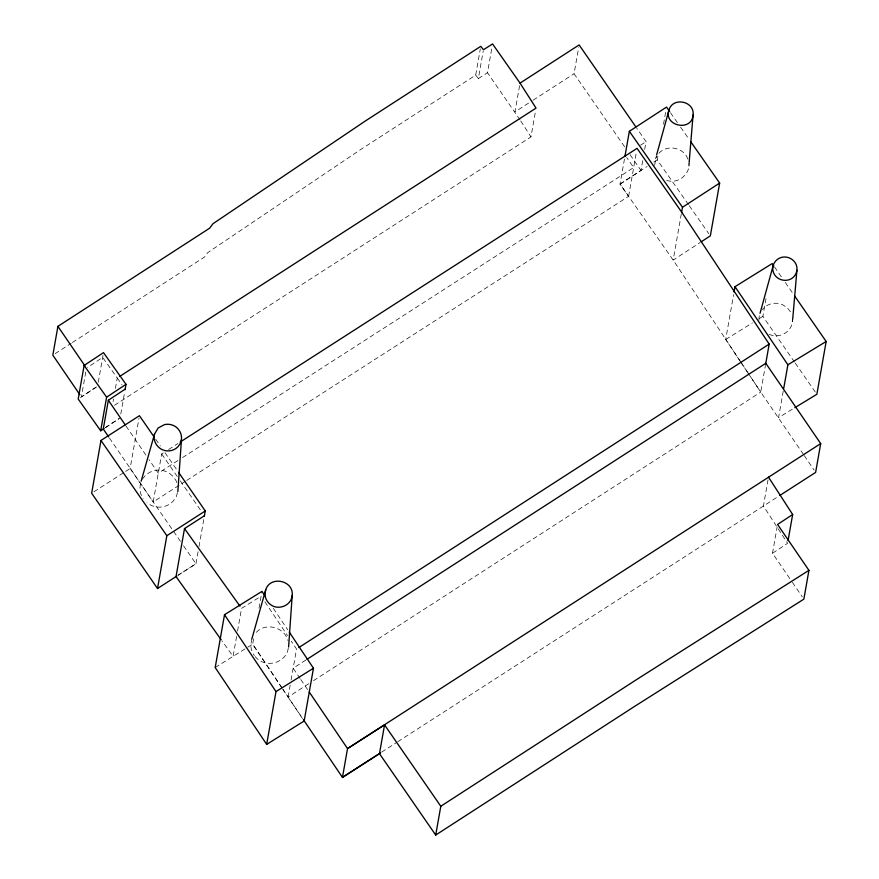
<?xml version="1.0" encoding="UTF-8"?>
<svg xmlns="http://www.w3.org/2000/svg" width="879" height="879" viewBox="0 0 879 879"><rect width="100%" height="100%" fill="white"/><g stroke="black" fill="none" stroke-linecap="round" stroke-linejoin="round"><path stroke-width="0.66" stroke-dasharray="4.39 3.3" d="M654.613 165.274L656.239 156.242M666.743 180.36C678.203 184.513 690.531 174.009 689.169 162.088M792.473 321.78L792.715 319.077M140.42 483.813L139.86 488.735L140.651 493.668L143.09 498.767M85.768 372.059L81.384 396.923L96.492 386.936M98.261 382.299L103.019 355.314M113.094 401.549L113.556 398.934M115.402 388.463L117.248 377.992L102.645 357.423L87.537 367.411M120.775 414.009L124.697 391.748M180.47 541.343L130.125 468.507L138.97 418.349M185.524 481.187L153.21 501.953L161.681 453.949L163.988 452.465M198.072 551.748L195.962 563.758L177.877 575.404M198.984 546.595L203.95 518.423M236.616 636.363L233.089 656.371L221.991 640.857M237.55 631.034L241.549 608.367L261.129 596.171M253.602 638.835L252.669 644.164L282.049 688.048M259.008 608.169L261.975 591.369M290.191 685.049L288.081 697.047L302.629 718.55M291.081 680.027L296.542 649.054L291.268 641.176M72.375 342.513L204.554 256.998L207.894 252.515L360.247 149.815L475.693 75.133L480.308 48.949M475.693 75.133L478.363 78.561L483.208 51.07M520.049 119.863L487.482 72.748L492.097 46.565M519.577 85.724L514.962 111.908L532.004 100.898M114.479 405.296L530.96 136.904L535.575 110.732M624.628 146.815L574.053 73.737L578.668 47.554M186.678 480.439L628.606 196.358L620.047 184.096L625.123 155.297M628.606 196.358L636.594 151.023M741.096 362.5L673.171 260.074L620.047 184.096L640.978 170.427L642.824 159.956M644.67 149.474L646.054 141.629L636.715 128.136M688.466 204.576L657.217 159.89L657.921 155.924M663.502 124.247L666.062 109.721M681.324 213.872L673.171 260.074L700.211 242.461M739.854 360.742L725.702 339.47L733.613 294.597M794.495 362.005L762.873 316.363L766.136 297.882M803.527 454.498L760.72 392.089L765.422 365.422M783.233 391.177L778.585 417.58L793.66 408.405M768.037 479.791L763.422 505.974L787.584 543.299L772.509 553.254L791.627 581.239M772.509 553.254L777.124 527.07M251.844 638.967L250.812 644.648A18.997 18.393 10 0 0 254.35 655.591M288.257 648.262C286.532 661.469 269.523 667.622 259.019 660.096A18.997 18.393 10 0 1 255.141 656.602M177.514 492.592L176.218 496.822L172.965 501.382A19.019 18.415 10 0 1 157.473 507.073L151.891 505.766L146.947 502.876M655.514 158.835L656.932 155.913M142.365 479.187L145.529 475.264L149.628 472.331L154.429 470.562A19.426 18.822 10 0 1 169.284 473.188L173.174 476.495L176.086 480.67L177.437 484.911M256.305 632.331C265.711 622.002 284.719 627.287 288.059 640.736M658.909 153.298C666.985 144.068 683.961 147.419 687.817 159.066M80.483 397.539L96.426 386.98M105.249 427.754L118.94 418.69M105.513 427.568L120.082 417.932M640.549 145.222L646.054 141.629M620.047 184.096L647.087 166.494M653.844 162.088L657.217 159.89M55.135 353.666L71.221 343.249M533.146 100.162L574.053 73.737M305.837 660.063L293.157 668.249L300.047 678.434M308.826 683.664L288.081 697.047L282.807 689.169M313.44 680.687L760.72 392.089L750.15 376.157M93.932 491.79L124.466 472.144M125.598 471.419L130.125 468.507M168.603 449.499L177.833 443.565M177.91 460.541L158.286 473.155L149.067 459.695M182.524 457.574L633.682 167.559L626.683 157.528M178.25 575.152L195.962 563.758L183.524 545.771M381.673 752.105L396.704 742.425M397.813 741.689L777.541 496.943M478.363 78.561L487.482 72.748M725.702 339.47L752.424 322.868M759.39 318.528L762.873 316.363M215.19 667.524L252.669 644.164L282.192 688.246M769.114 334.328C775.41 337.217 783.057 335.679 788.013 330.933A16.954 16.426 10 0 0 792.605 319.209M790.485 311.814L787.221 307.727L782.793 304.859A16.536 16.02 10 0 0 771.905 303.618A17.042 16.503 10 0 0 762.346 309.595M117.248 377.992L121.994 384.672M670.435 112.677L677.467 122.73M680.588 127.202L689.191 139.486M689.257 205.697L708.782 233.627M774.498 266.908L782.211 278.039M785.299 282.489L793.012 293.619M795.264 363.115L815.316 392.067M630.078 154.682L640.978 170.427M155.704 439.236L160.341 445.961M164.988 452.685L178.162 471.737M161.681 453.949L177.217 476.429M180.327 480.923L201.313 511.259M126.027 426.04L146.002 455.201M109.414 438.017L153.21 501.953M792.386 582.359L802.329 596.918M804.285 455.619L814.108 470.155M300.816 679.566L307.705 689.751M273.336 608.323L287.719 629.793M282.95 689.378L302.64 718.769M264.898 601.796L287.499 635.55M740.601 361.862L747.304 371.938M748.051 373.059L760.72 392.089M741.854 363.642L749.402 375.014M520.775 120.994L530.96 136.904M688.806 163.065L688.839 166.131M758.951 320.154A16.591 16.075 10 0 1 759.687 314.561"/><path stroke-width="1.32" d="M177.844 491.526L181.459 439.676C182.074 434.501 179.635 429.326 175.295 426.469A13.987 13.548 10 0 0 164.593 424.579L158.187 427.963L154.506 434.116L141.156 481.198M288.598 647.043L292.202 595.501C293.993 580.448 270.38 575.316 265.744 589.677L251.844 638.967M689.169 162.088L693.091 114.874C694.762 101.349 673.259 96.613 669.106 109.611L656.591 154.946M792.715 319.077L796.912 270.303M154.506 434.116C152.43 442.016 158.747 450.268 166.79 450.861A13.69 13.262 10 0 0 177.943 446.763L180.283 443.477L181.459 439.676M693.091 114.874C691.938 132.333 662.865 126.049 669.106 109.611M119.555 376.498L536.036 108.106L520.038 83.109L492.559 43.95L483.439 49.762L480.769 46.334L365.323 121.005L212.982 223.716L209.631 228.199L57.915 326.351L52.828 355.149L79.835 394.671M125.06 389.705L126.005 384.332L103.491 352.633L84.12 365.444L78.198 399.044L100.689 430.776L104.107 428.512M100.689 430.776L106.612 397.176L84.12 365.444M154.155 436.995L139.431 415.701L100.975 440.445L91.669 493.251L157.528 588.523L176.745 576.141M125.159 389.133L108.348 400.242L103.272 429.04L108.655 436.896M157.528 588.523L166.834 535.718L100.975 440.445M204.422 515.753L184.502 528.576L176.031 576.58L221.2 639.747M204.335 516.237L205.268 510.952L178.931 472.858M265.008 595.885L261.975 591.369L224.508 614.718L215.19 667.524L266.678 744.381L304.156 721.022L313.462 668.227L289.235 632.056M266.678 744.381L275.995 691.586L224.508 614.718M379.475 753.666L384.552 724.867L347.535 748.589L342.458 777.388L379.475 753.666L435.709 835.05L633.979 706.793L803.856 599.148L808.933 570.35L777.585 524.455L792.66 514.501L768.499 477.165M435.709 835.05L440.797 806.252L384.552 724.867M624.936 156.374L629.353 131.301L666.535 107.084L669.655 111.556M681.555 212.553L682.489 207.268L629.353 131.301M690.751 141.717L719.659 183.063L710.342 235.858L701.332 241.736M734.075 291.949L735.009 286.675L772.191 263.568L773.729 265.788M765.653 364.093L769.18 344.096L681.643 212.07L637.066 148.364L180.14 442.082M783.705 388.54L787.892 364.774L735.009 286.675M788.045 540.673L792.66 514.501M794.55 295.849L826.172 341.491L816.855 394.286L794.814 407.691M306.991 659.327L765.796 363.291L820.7 443.598L815.624 472.397L779.849 495.459M265.744 589.677L264.997 593.775A13.668 13.24 10 0 0 270.897 604.895C278.83 610.575 291.334 605.422 292.202 595.501M760.049 313.254L773.311 265.095A12.273 11.888 10 0 1 782.101 257.228C788.529 255.91 795.44 260.096 796.792 266.601A12.207 11.823 10 0 1 793.704 276.885C787.914 282.851 776.948 280.764 773.729 273.105A11.943 11.57 10 0 1 773.311 265.095M106.612 397.176L126.005 384.332M682.489 207.268L719.659 183.063M520.038 83.109L579.129 44.939L635.935 127.005M298.849 647.559L769.18 344.096M440.797 806.252L639.055 677.995L808.933 570.35M166.834 535.718L205.268 510.952M820.7 443.598L347.535 748.589L309.243 692.015M380.541 752.842L342.458 777.388L303.398 719.681M275.995 691.586L313.462 668.227M787.892 364.774L826.172 341.491M184.502 528.576L239.967 606.147M108.348 400.242L125.257 424.92M57.915 326.351L84.922 365.873"/></g></svg>
